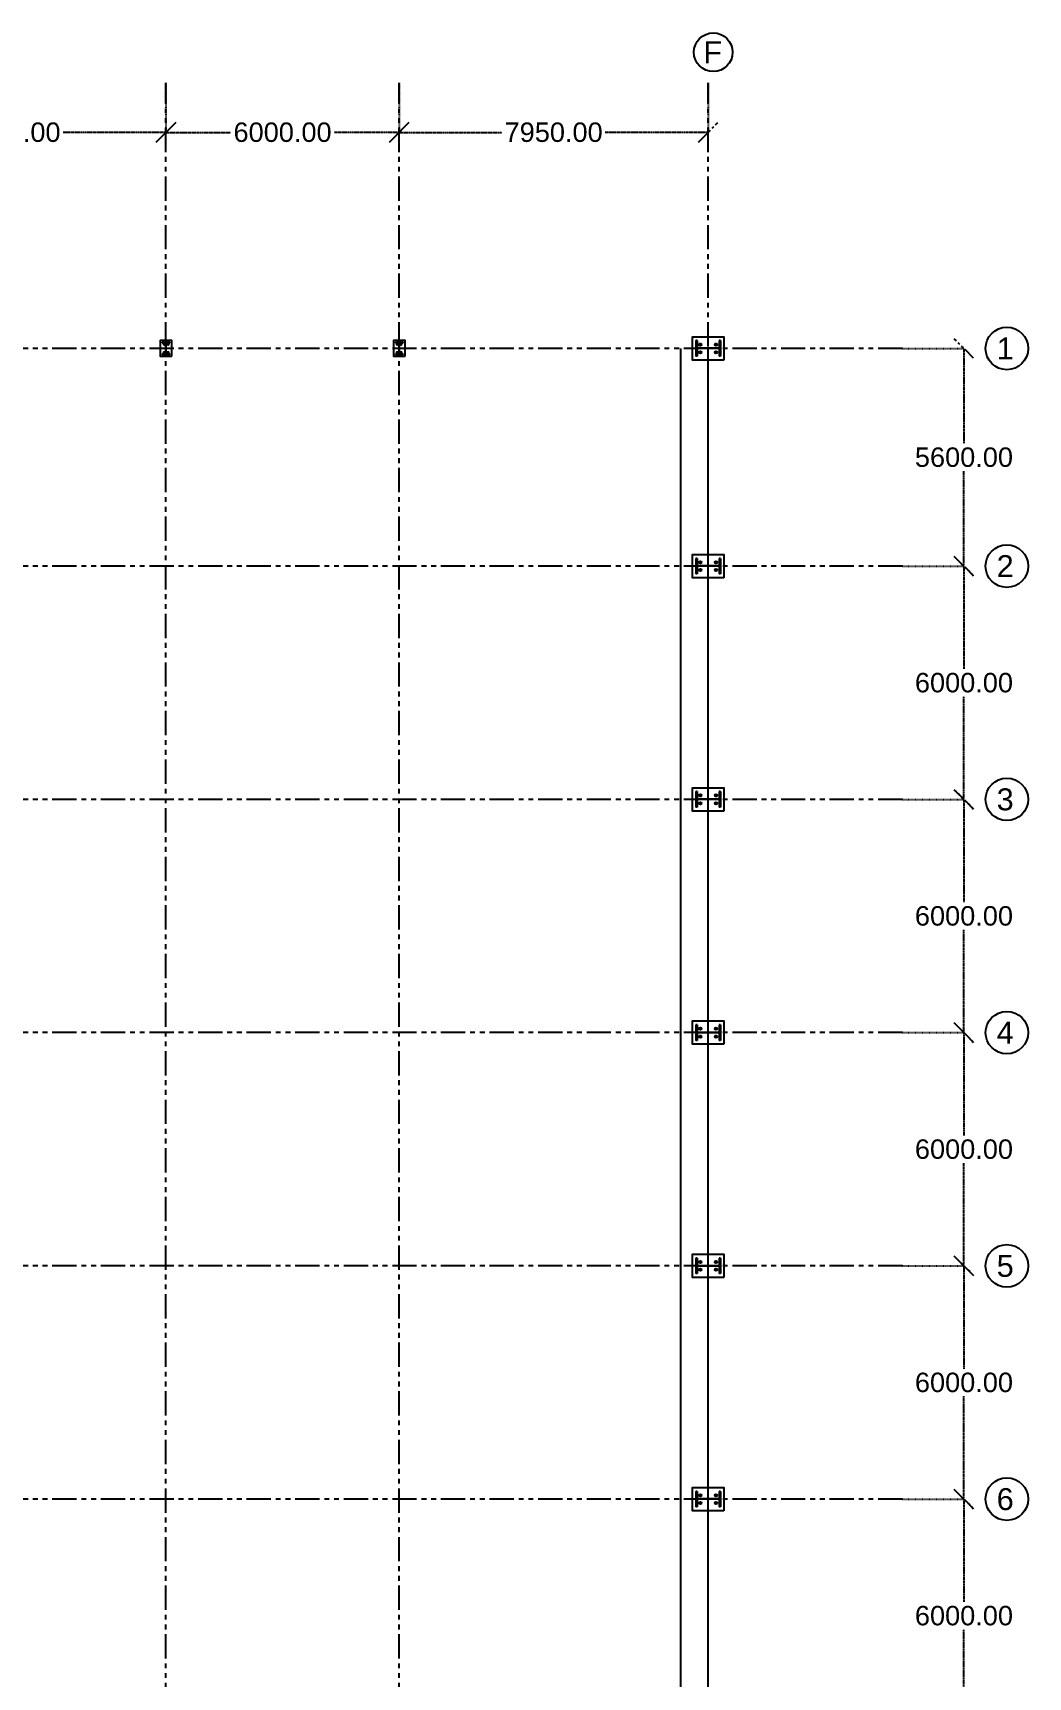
# Model space of a CAD drawing. Header units: inches. Extents: x 8519 to 881470, y -4476 to 84370.
# Drawn here: x 731212 to 756820, y 42027 to 84322 of the extents above; entities that cross this region are included whole.
import ezdxf

# ---------------------------------------------------------------- set-up
doc = ezdxf.new("R2010")
doc.units = ezdxf.units.IN
doc.header["$MEASUREMENT"] = 0
doc.header["$PDMODE"] = 34
doc.linetypes.add('ACAD_ISO03W100', pattern=[30, 12, -18])
doc.linetypes.add('PHANTOM2', pattern=[1.25, 0.625, -0.125, 0.125, -0.125, 0.125, -0.125])
for name, color, linetype in [('axis', 8, 'PHANTOM2'), ('columns', 2, 'Continuous'), ('dimensions', 1, 'PHANTOM2'), ('initial layout', 7, 'Continuous'), ('text', 3, 'Continuous')]:
    doc.layers.add(name, color=color, linetype=linetype)
doc.styles.get("Standard").update_dxf_attribs({"font": 'arial.ttf'})
doc.dimstyles.new('Dim_1', dxfattribs={"dimtxt": 500, "dimasz": 500, "dimexe": 0.0625, "dimexo": 0.0625, "dimgap": 100, "dimtad": 0, "dimtih": 1, "dimtoh": 1, "dimzin": 0, "dimdsep": 46, "dimtxsty": 'Standard', "dimblk": 'OBLIQUE', "dimcen": 0.09, "dimclrd": 256, "dimclre": 256, "dimclrt": 256, "dimadec": 0, "dimazin": 0, "dimtfac": 1, "dimtofl": 0, "dimtmove": 0, "dimatfit": 3, "dimfxl": 1, "dimtfillclr": 256, "dimtolj": 1, "dimtzin": 0, "dimlwe": -1, "dimarcsym": 0})

# ---------------------------------------------------------------- blocks, each defined once
blk = doc.blocks.new('_Oblique')
at = {"color": 0, "linetype": 'ByBlock', "lineweight": -2}
blk.add_line((-0.5, -0.5), (0.5, 0.5), dxfattribs=at)
blk = doc.blocks.new('*D53')
at = {"layer": 'Defpoints', "color": 0, "transparency": 16777216}
for p in [(753587, 46605), (753587, 40605), (755169, 40605)]:
    blk.add_point(p, dxfattribs=at)
at = {"layer": 'dimensions', "linetype": 'ACAD_ISO03W100', "transparency": 16777216}
for p, q in [((753587, 46605), (755169, 46605)), ((753587, 40605), (755169, 40605))]:
    blk.add_line(p, q, dxfattribs=at)
at = {"layer": 'dimensions', "lineweight": -2, "transparency": 16777216}
for p, q in [((755169, 46605), (755169, 43961)), ((755169, 40605), (755169, 43250))]:
    blk.add_line(p, q, dxfattribs=at)
at = {"layer": 'dimensions', "lineweight": -2, "transparency": 16777216, "xscale": 500, "yscale": 500, "zscale": 500}
for p, rotation in [((755169, 46605), 90), ((755169, 40605), 270)]:
    blk.add_blockref('_Oblique', p, dxfattribs=dict(at, rotation=rotation))
at = {"layer": 'dimensions', "transparency": 16777216, "insert": (755169, 43605), "char_height": 500, "attachment_point": 5}
blk.add_mtext('\\A1;6000.00', dxfattribs=at)
blk = doc.blocks.new('*D54')
at = {"layer": 'Defpoints', "color": 0, "transparency": 16777216}
for p in [(753587, 52605), (753587, 46605), (755169, 46605)]:
    blk.add_point(p, dxfattribs=at)
at = {"layer": 'dimensions', "linetype": 'ACAD_ISO03W100', "transparency": 16777216}
for p, q in [((753587, 52605), (755169, 52605)), ((753587, 46605), (755169, 46605))]:
    blk.add_line(p, q, dxfattribs=at)
at = {"layer": 'dimensions', "lineweight": -2, "transparency": 16777216}
for p, q in [((755169, 52605), (755169, 49961)), ((755169, 46605), (755169, 49250))]:
    blk.add_line(p, q, dxfattribs=at)
at = {"layer": 'dimensions', "lineweight": -2, "transparency": 16777216, "xscale": 500, "yscale": 500, "zscale": 500}
for p, rotation in [((755169, 52605), 90), ((755169, 46605), 270)]:
    blk.add_blockref('_Oblique', p, dxfattribs=dict(at, rotation=rotation))
at = {"layer": 'dimensions', "transparency": 16777216, "insert": (755169, 49605), "char_height": 500, "attachment_point": 5}
blk.add_mtext('\\A1;6000.00', dxfattribs=at)
blk = doc.blocks.new('*D55')
at = {"layer": 'Defpoints', "color": 0, "transparency": 16777216}
for p in [(753587, 58605), (753587, 52605), (755169, 52605)]:
    blk.add_point(p, dxfattribs=at)
at = {"layer": 'dimensions', "linetype": 'ACAD_ISO03W100', "transparency": 16777216}
for p, q in [((753587, 58605), (755169, 58605)), ((753587, 52605), (755169, 52605))]:
    blk.add_line(p, q, dxfattribs=at)
at = {"layer": 'dimensions', "lineweight": -2, "transparency": 16777216}
for p, q in [((755169, 58605), (755169, 55961)), ((755169, 52605), (755169, 55250))]:
    blk.add_line(p, q, dxfattribs=at)
at = {"layer": 'dimensions', "lineweight": -2, "transparency": 16777216, "xscale": 500, "yscale": 500, "zscale": 500}
for p, rotation in [((755169, 58605), 90), ((755169, 52605), 270)]:
    blk.add_blockref('_Oblique', p, dxfattribs=dict(at, rotation=rotation))
at = {"layer": 'dimensions', "transparency": 16777216, "insert": (755169, 55605), "char_height": 500, "attachment_point": 5}
blk.add_mtext('\\A1;6000.00', dxfattribs=at)
blk = doc.blocks.new('*D56')
at = {"layer": 'Defpoints', "color": 0, "transparency": 16777216}
for p in [(753587, 64605), (753587, 58605), (755169, 58605)]:
    blk.add_point(p, dxfattribs=at)
at = {"layer": 'dimensions', "linetype": 'ACAD_ISO03W100', "transparency": 16777216}
for p, q in [((753587, 64605), (755169, 64605)), ((753587, 58605), (755169, 58605))]:
    blk.add_line(p, q, dxfattribs=at)
at = {"layer": 'dimensions', "lineweight": -2, "transparency": 16777216}
for p, q in [((755169, 64605), (755169, 61961)), ((755169, 58605), (755169, 61250))]:
    blk.add_line(p, q, dxfattribs=at)
at = {"layer": 'dimensions', "lineweight": -2, "transparency": 16777216, "xscale": 500, "yscale": 500, "zscale": 500}
for p, rotation in [((755169, 64605), 90), ((755169, 58605), 270)]:
    blk.add_blockref('_Oblique', p, dxfattribs=dict(at, rotation=rotation))
at = {"layer": 'dimensions', "transparency": 16777216, "insert": (755169, 61605), "char_height": 500, "attachment_point": 5}
blk.add_mtext('\\A1;6000.00', dxfattribs=at)
blk = doc.blocks.new('*D57')
at = {"layer": 'Defpoints', "color": 0, "transparency": 16777216}
for p in [(753587, 70605), (753587, 64605), (755169, 64605)]:
    blk.add_point(p, dxfattribs=at)
at = {"layer": 'dimensions', "linetype": 'ACAD_ISO03W100', "transparency": 16777216}
for p, q in [((753587, 70605), (755169, 70605)), ((753587, 64605), (755169, 64605))]:
    blk.add_line(p, q, dxfattribs=at)
at = {"layer": 'dimensions', "lineweight": -2, "transparency": 16777216}
for p, q in [((755169, 70605), (755169, 67961)), ((755169, 64605), (755169, 67250))]:
    blk.add_line(p, q, dxfattribs=at)
at = {"layer": 'dimensions', "lineweight": -2, "transparency": 16777216, "xscale": 500, "yscale": 500, "zscale": 500}
for p, rotation in [((755169, 70605), 90), ((755169, 64605), 270)]:
    blk.add_blockref('_Oblique', p, dxfattribs=dict(at, rotation=rotation))
at = {"layer": 'dimensions', "transparency": 16777216, "insert": (755169, 67605), "char_height": 500, "attachment_point": 5}
blk.add_mtext('\\A1;6000.00', dxfattribs=at)
blk = doc.blocks.new('*D58')
at = {"layer": 'Defpoints', "color": 0, "transparency": 16777216}
for p in [(753587, 76205), (753587, 70605), (755169, 70605)]:
    blk.add_point(p, dxfattribs=at)
at = {"layer": 'dimensions', "linetype": 'ACAD_ISO03W100', "transparency": 16777216}
for p, q in [((753587, 76205), (755169, 76205)), ((753587, 70605), (755169, 70605))]:
    blk.add_line(p, q, dxfattribs=at)
at = {"layer": 'dimensions', "lineweight": -2, "transparency": 16777216}
for p, q in [((755169, 76205), (755169, 73761)), ((755169, 70605), (755169, 73050))]:
    blk.add_line(p, q, dxfattribs=at)
at = {"layer": 'dimensions', "lineweight": -2, "transparency": 16777216, "xscale": 500, "yscale": 500, "zscale": 500}
for p, rotation in [((755169, 76205), 90), ((755169, 70605), 270)]:
    blk.add_blockref('_Oblique', p, dxfattribs=dict(at, rotation=rotation))
at = {"layer": 'dimensions', "transparency": 16777216, "insert": (755169, 73405), "char_height": 500, "attachment_point": 5}
blk.add_mtext('\\A1;5600.00', dxfattribs=at)
blk = doc.blocks.new('*D239')
at = {"layer": 'Defpoints', "color": 0, "transparency": 16777216}
for p in [(726687, 83038), (734637, 83038), (734637, 81764)]:
    blk.add_point(p, dxfattribs=at)
at = {"layer": 'dimensions', "linetype": 'ACAD_ISO03W100', "transparency": 16777216}
for p, q in [((726687, 83038), (726687, 81764)), ((734637, 83038), (734637, 81764))]:
    blk.add_line(p, q, dxfattribs=at)
at = {"layer": 'dimensions', "lineweight": -2, "transparency": 16777216}
for p, q in [((726687, 81764), (729333, 81764)), ((734637, 81764), (731991, 81764))]:
    blk.add_line(p, q, dxfattribs=at)
at = {"layer": 'dimensions', "lineweight": -2, "transparency": 16777216, "xscale": 500, "yscale": 500, "zscale": 500, "rotation": 180}
blk.add_blockref('_Oblique', (726687, 81764), dxfattribs=at)
at = {"layer": 'dimensions', "lineweight": -2, "transparency": 16777216, "xscale": 500, "yscale": 500, "zscale": 500}
blk.add_blockref('_Oblique', (734637, 81764), dxfattribs=at)
at = {"layer": 'dimensions', "transparency": 16777216, "insert": (730662, 81764), "char_height": 500, "attachment_point": 5}
blk.add_mtext('\\A1;7950.00', dxfattribs=at)
blk = doc.blocks.new('*D242')
at = {"layer": 'Defpoints', "color": 0, "transparency": 16777216}
for p in [(740637, 83038), (748587, 83038), (748587, 81764)]:
    blk.add_point(p, dxfattribs=at)
at = {"layer": 'dimensions', "linetype": 'ACAD_ISO03W100', "transparency": 16777216}
for p, q in [((740637, 83038), (740637, 81764)), ((748587, 83038), (748587, 81764))]:
    blk.add_line(p, q, dxfattribs=at)
at = {"layer": 'dimensions', "lineweight": -2, "transparency": 16777216}
for p, q in [((740637, 81764), (743283, 81764)), ((748587, 81764), (745941, 81764))]:
    blk.add_line(p, q, dxfattribs=at)
at = {"layer": 'dimensions', "lineweight": -2, "transparency": 16777216, "xscale": 500, "yscale": 500, "zscale": 500, "rotation": 180}
blk.add_blockref('_Oblique', (740637, 81764), dxfattribs=at)
at = {"layer": 'dimensions', "lineweight": -2, "transparency": 16777216, "xscale": 500, "yscale": 500, "zscale": 500}
blk.add_blockref('_Oblique', (748587, 81764), dxfattribs=at)
at = {"layer": 'dimensions', "transparency": 16777216, "insert": (744612, 81764), "char_height": 500, "attachment_point": 5}
blk.add_mtext('\\A1;7950.00', dxfattribs=at)
blk = doc.blocks.new('*D243')
at = {"layer": 'Defpoints', "color": 0, "transparency": 16777216}
for p in [(734637, 81764), (740637, 81764), (740637, 81764)]:
    blk.add_point(p, dxfattribs=at)
at = {"layer": 'dimensions', "lineweight": -2, "transparency": 16777216}
for p, q in [((734637, 81764), (736305, 81764)), ((740637, 81764), (738970, 81764))]:
    blk.add_line(p, q, dxfattribs=at)
at = {"layer": 'dimensions', "lineweight": -2, "transparency": 16777216, "xscale": 500, "yscale": 500, "zscale": 500}
for p, rotation in [((734637, 81764), 180.0005968310366), ((740637, 81764), 0.0005968310365762536)]:
    blk.add_blockref('_Oblique', p, dxfattribs=dict(at, rotation=rotation))
at = {"layer": 'dimensions', "transparency": 16777216, "insert": (737637, 81764), "char_height": 500, "attachment_point": 5}
blk.add_mtext('\\A1;6000.00', dxfattribs=at)

msp = doc.modelspace()

# ---------------------------------------------------------------- linework, layer by layer
at = {"layer": 'axis', "ltscale": 1000}
for p, q in [((734637.275, 5.309), (734637.275, 83038.138)), ((740637.275, 5.309), (740637.275, 83038.138)), ((748587.275, 5.309), (748587.275, 83038.138)), ((753587.275, 76205.313), (661787.275, 76205.313)), ((753587.275, 70605.313), (661787.275, 70605.313)), ((753587.275, 64605.309), (661787.275, 64605.309)), ((753587.275, 64605.309), (661787.275, 64605.309)), ((753587.275, 64605.309), (661787.275, 64605.309)), ((753587.275, 64605.309), (661787.275, 64605.309)), ((753587.275, 58605.309), (661787.275, 58605.309)), ((753587.275, 58605.309), (661787.275, 58605.309)), ((753587.275, 58605.309), (661787.275, 58605.309)), ((753587.275, 58605.309), (661787.275, 58605.309)), ((753587.275, 52605.309), (661787.275, 52605.309)), ((753587.275, 52605.309), (661787.275, 52605.309)), ((753587.275, 52605.309), (661787.275, 52605.309)), ((753587.275, 52605.309), (661787.275, 52605.309)), ((753587.275, 46605.309), (661787.275, 46605.309)), ((753587.275, 46605.309), (661787.275, 46605.309)), ((753587.275, 46605.309), (661787.275, 46605.309)), ((753587.275, 46605.309), (661787.275, 46605.309))]:
    msp.add_line(p, q, dxfattribs=at)
at = {"layer": 'columns'}
for p, q in [((734539.762, 76362.809), (734739.762, 76362.809)), ((734539.762, 76347.809), (734539.762, 76362.809)), ((734539.762, 76347.809), (734739.762, 76347.809)), ((734589.762, 76305.309), (734569.762, 76305.309)), ((734589.762, 76285.309), (734589.762, 76325.309)), ((734589.762, 76305.309), (734609.762, 76305.309)), ((734637.262, 76055.309), (734637.262, 76355.309)), ((734642.262, 76055.309), (734642.262, 76355.309)), ((734689.762, 76305.309), (734669.762, 76305.309)), ((734689.762, 76285.309), (734689.762, 76325.309)), ((734689.762, 76305.309), (734709.762, 76305.309)), ((734739.762, 76347.809), (734739.762, 76362.809)), ((740539.762, 76362.809), (740739.762, 76362.809)), ((740539.762, 76347.809), (740539.762, 76362.809)), ((740539.762, 76347.809), (740739.762, 76347.809)), ((740589.762, 76305.309), (740569.762, 76305.309)), ((740589.762, 76285.309), (740589.762, 76325.309)), ((740589.762, 76305.309), (740609.762, 76305.309)), ((740637.262, 76055.309), (740637.262, 76355.309)), ((740642.262, 76055.309), (740642.262, 76355.309)), ((740689.762, 76305.309), (740669.762, 76305.309)), ((740689.762, 76285.309), (740689.762, 76325.309)), ((740689.762, 76305.309), (740709.762, 76305.309)), ((740739.762, 76347.809), (740739.762, 76362.809)), ((748272.249, 76405.313), (748272.249, 76005.313)), ((748302.249, 76405.313), (748272.249, 76405.313)), ((748887.249, 76210.313), (748287.249, 76210.313)), ((748887.249, 76200.313), (748287.249, 76200.313)), ((748302.249, 76405.313), (748302.249, 76005.313)), ((748427.249, 76305.313), (748347.249, 76305.313)), ((748387.249, 76305.313), (748387.249, 76345.313)), ((748387.249, 76305.313), (748387.249, 76265.313)), ((748387.249, 76105.313), (748387.249, 76145.313)), ((748827.249, 76305.313), (748747.249, 76305.313)), ((748787.249, 76305.313), (748787.249, 76345.313)), ((748787.249, 76305.313), (748787.249, 76265.313)), ((748787.249, 76105.313), (748787.249, 76145.313)), ((748872.249, 76405.313), (748872.249, 76005.313)), ((748902.249, 76405.313), (748872.249, 76405.313)), ((748902.249, 76405.313), (748902.249, 76005.313)), ((734539.762, 76062.809), (734739.762, 76062.809)), ((734539.762, 76047.809), (734539.762, 76062.809)), ((734539.762, 76047.809), (734739.762, 76047.809)), ((734589.762, 76105.309), (734569.762, 76105.309)), ((734589.762, 76085.309), (734589.762, 76125.309)), ((734589.762, 76105.309), (734609.762, 76105.309)), ((734689.762, 76105.309), (734669.762, 76105.309)), ((734689.762, 76085.309), (734689.762, 76125.309)), ((734689.762, 76105.309), (734709.762, 76105.309)), ((734739.762, 76047.809), (734739.762, 76062.809)), ((740539.762, 76062.809), (740739.762, 76062.809)), ((740539.762, 76047.809), (740539.762, 76062.809)), ((740539.762, 76047.809), (740739.762, 76047.809)), ((740589.762, 76105.309), (740569.762, 76105.309)), ((740589.762, 76085.309), (740589.762, 76125.309)), ((740589.762, 76105.309), (740609.762, 76105.309)), ((740689.762, 76105.309), (740669.762, 76105.309)), ((740689.762, 76085.309), (740689.762, 76125.309)), ((740689.762, 76105.309), (740709.762, 76105.309)), ((740739.762, 76047.809), (740739.762, 76062.809)), ((748302.249, 76005.313), (748272.249, 76005.313)), ((748427.249, 76105.313), (748347.249, 76105.313)), ((748387.249, 76105.313), (748387.249, 76065.313)), ((748827.249, 76105.313), (748747.249, 76105.313)), ((748787.249, 76105.313), (748787.249, 76065.313)), ((748902.249, 76005.313), (748872.249, 76005.313)), ((748272.262, 70805.313), (748272.262, 70405.313)), ((748302.262, 70805.313), (748272.262, 70805.313)), ((748302.262, 70805.313), (748302.262, 70405.313)), ((748427.262, 70705.313), (748347.262, 70705.313)), ((748387.262, 70705.313), (748387.262, 70745.313)), ((748387.262, 70705.313), (748387.262, 70665.313)), ((748827.262, 70705.313), (748747.262, 70705.313)), ((748787.262, 70705.313), (748787.262, 70745.313)), ((748787.262, 70705.313), (748787.262, 70665.313)), ((748872.262, 70805.313), (748872.262, 70405.313)), ((748902.262, 70805.313), (748872.262, 70805.313)), ((748902.262, 70805.313), (748902.262, 70405.313)), ((748302.262, 70405.313), (748272.262, 70405.313)), ((748887.262, 70610.313), (748287.262, 70610.313)), ((748887.262, 70600.313), (748287.262, 70600.313)), ((748427.262, 70505.313), (748347.262, 70505.313)), ((748387.262, 70505.313), (748387.262, 70545.313)), ((748387.262, 70505.313), (748387.262, 70465.313)), ((748827.262, 70505.313), (748747.262, 70505.313)), ((748787.262, 70505.313), (748787.262, 70545.313)), ((748787.262, 70505.313), (748787.262, 70465.313)), ((748902.262, 70405.313), (748872.262, 70405.313)), ((748272.262, 64805.313), (748272.262, 64405.313)), ((748302.262, 64805.313), (748272.262, 64805.313)), ((748302.262, 64805.313), (748302.262, 64405.313)), ((748387.262, 64705.313), (748387.262, 64745.313)), ((748787.262, 64705.313), (748787.262, 64745.313)), ((748872.262, 64805.313), (748872.262, 64405.313)), ((748902.262, 64805.313), (748872.262, 64805.313)), ((748902.262, 64805.313), (748902.262, 64405.313)), ((748302.262, 64405.313), (748272.262, 64405.313)), ((748887.262, 64610.313), (748287.262, 64610.313)), ((748887.262, 64600.313), (748287.262, 64600.313)), ((748427.262, 64705.313), (748347.262, 64705.313)), ((748427.262, 64505.313), (748347.262, 64505.313)), ((748387.262, 64705.313), (748387.262, 64665.313)), ((748387.262, 64505.313), (748387.262, 64545.313)), ((748387.262, 64505.313), (748387.262, 64465.313)), ((748827.262, 64705.313), (748747.262, 64705.313)), ((748827.262, 64505.313), (748747.262, 64505.313)), ((748787.262, 64705.313), (748787.262, 64665.313)), ((748787.262, 64505.313), (748787.262, 64545.313)), ((748787.262, 64505.313), (748787.262, 64465.313)), ((748902.262, 64405.313), (748872.262, 64405.313)), ((748272.262, 58805.313), (748272.262, 58405.313)), ((748302.262, 58805.313), (748272.262, 58805.313)), ((748302.262, 58805.313), (748302.262, 58405.313)), ((748872.262, 58805.313), (748872.262, 58405.313)), ((748902.262, 58805.313), (748872.262, 58805.313)), ((748902.262, 58805.313), (748902.262, 58405.313)), ((748302.262, 58405.313), (748272.262, 58405.313)), ((748887.262, 58610.313), (748287.262, 58610.313)), ((748887.262, 58600.313), (748287.262, 58600.313)), ((748427.262, 58705.313), (748347.262, 58705.313)), ((748427.262, 58505.313), (748347.262, 58505.313)), ((748387.262, 58705.313), (748387.262, 58745.313)), ((748387.262, 58705.313), (748387.262, 58665.313)), ((748387.262, 58505.313), (748387.262, 58545.313)), ((748387.262, 58505.313), (748387.262, 58465.313)), ((748827.262, 58705.313), (748747.262, 58705.313)), ((748827.262, 58505.313), (748747.262, 58505.313)), ((748787.262, 58705.313), (748787.262, 58745.313)), ((748787.262, 58705.313), (748787.262, 58665.313)), ((748787.262, 58505.313), (748787.262, 58545.313)), ((748787.262, 58505.313), (748787.262, 58465.313)), ((748902.262, 58405.313), (748872.262, 58405.313)), ((748272.262, 52805.313), (748272.262, 52405.313)), ((748302.262, 52805.313), (748272.262, 52805.313)), ((748887.262, 52610.313), (748287.262, 52610.313)), ((748887.262, 52600.313), (748287.262, 52600.313)), ((748302.262, 52805.313), (748302.262, 52405.313)), ((748427.262, 52705.313), (748347.262, 52705.313)), ((748427.262, 52505.313), (748347.262, 52505.313)), ((748387.262, 52705.313), (748387.262, 52745.313)), ((748387.262, 52705.313), (748387.262, 52665.313)), ((748387.262, 52505.313), (748387.262, 52545.313)), ((748387.262, 52505.313), (748387.262, 52465.313)), ((748827.262, 52705.313), (748747.262, 52705.313)), ((748827.262, 52505.313), (748747.262, 52505.313)), ((748787.262, 52705.313), (748787.262, 52745.313)), ((748787.262, 52705.313), (748787.262, 52665.313)), ((748787.262, 52505.313), (748787.262, 52545.313)), ((748787.262, 52505.313), (748787.262, 52465.313)), ((748872.262, 52805.313), (748872.262, 52405.313)), ((748902.262, 52805.313), (748872.262, 52805.313)), ((748902.262, 52805.313), (748902.262, 52405.313)), ((748302.262, 52405.313), (748272.262, 52405.313)), ((748902.262, 52405.313), (748872.262, 52405.313)), ((748272.262, 46805.313), (748272.262, 46405.313)), ((748302.262, 46805.313), (748272.262, 46805.313)), ((748887.262, 46610.313), (748287.262, 46610.313)), ((748887.262, 46600.313), (748287.262, 46600.313)), ((748302.262, 46805.313), (748302.262, 46405.313)), ((748427.262, 46705.313), (748347.262, 46705.313)), ((748387.262, 46705.313), (748387.262, 46745.313)), ((748387.262, 46705.313), (748387.262, 46665.313)), ((748387.262, 46505.313), (748387.262, 46545.313)), ((748827.262, 46705.313), (748747.262, 46705.313)), ((748787.262, 46705.313), (748787.262, 46745.313)), ((748787.262, 46705.313), (748787.262, 46665.313)), ((748787.262, 46505.313), (748787.262, 46545.313)), ((748872.262, 46805.313), (748872.262, 46405.313)), ((748902.262, 46805.313), (748872.262, 46805.313)), ((748902.262, 46805.313), (748902.262, 46405.313)), ((748302.262, 46405.313), (748272.262, 46405.313)), ((748427.262, 46505.313), (748347.262, 46505.313)), ((748387.262, 46505.313), (748387.262, 46465.313)), ((748827.262, 46505.313), (748747.262, 46505.313)), ((748787.262, 46505.313), (748787.262, 46465.313)), ((748902.262, 46405.313), (748872.262, 46405.313))]:
    msp.add_line(p, q, dxfattribs=at)
for points in [[(734789.762, 76005.309), (734789.762, 76405.309), (734489.762, 76405.309), (734489.762, 76005.309)], [(740789.762, 76005.309), (740789.762, 76405.309), (740489.762, 76405.309), (740489.762, 76005.309)], [(748987.249, 75905.313), (748187.249, 75905.313), (748187.249, 76505.313), (748987.249, 76505.313)], [(748987.262, 70305.313), (748187.262, 70305.313), (748187.262, 70905.313), (748987.262, 70905.313)], [(748987.262, 64305.313), (748187.262, 64305.313), (748187.262, 64905.313), (748987.262, 64905.313)], [(748987.262, 58305.313), (748187.262, 58305.313), (748187.262, 58905.313), (748987.262, 58905.313)], [(748987.262, 52305.313), (748187.262, 52305.313), (748187.262, 52905.313), (748987.262, 52905.313)], [(748987.262, 46305.313), (748187.262, 46305.313), (748187.262, 46905.313), (748987.262, 46905.313)]]:
    msp.add_lwpolyline(points, close=True, dxfattribs=at)
for centre, radius in [((734589.762, 76305.309), 15), ((734689.762, 76305.309), 15), ((740589.762, 76305.309), 15), ((740689.762, 76305.309), 15), ((748387.249, 76305.313), 30), ((748387.249, 76105.313), 30), ((748787.249, 76305.313), 30), ((748787.249, 76105.313), 30), ((734589.762, 76105.309), 15), ((734689.762, 76105.309), 15), ((740589.762, 76105.309), 15), ((740689.762, 76105.309), 15), ((748387.262, 70705.313), 30), ((748787.262, 70705.313), 30), ((748387.262, 70505.313), 30), ((748787.262, 70505.313), 30), ((748387.262, 64705.313), 30), ((748787.262, 64705.313), 30), ((748387.262, 64505.313), 30), ((748787.262, 64505.313), 30), ((748387.262, 58705.313), 30), ((748387.262, 58505.313), 30), ((748787.262, 58705.313), 30), ((748787.262, 58505.313), 30), ((748387.262, 52705.313), 30), ((748387.262, 52505.313), 30), ((748787.262, 52705.313), 30), ((748787.262, 52505.313), 30), ((748387.262, 46705.313), 30), ((748387.262, 46505.313), 30), ((748787.262, 46705.313), 30), ((748787.262, 46505.313), 30)]:
    msp.add_circle(centre, radius, dxfattribs=at)
at = {"layer": 'initial layout'}
for p, q in [((747887.262, 10905.307), (747887.262, 76205.313)), ((748587.275, 10605.309), (748587.275, 76205.313))]:
    msp.add_line(p, q, dxfattribs=at)
at = {"layer": 'text'}
for centre, radius in [((748718.586, 83823.935), 498.424), ((756273.795, 76205.309), 546.492), ((756273.795, 70605.309), 546.492), ((756273.795, 64605.309), 546.492), ((756273.795, 58605.309), 546.492), ((756273.795, 52605.309), 546.492), ((756273.795, 46605.309), 546.492)]:
    msp.add_circle(centre, radius, dxfattribs=at)

# ---------------------------------------------------------------- texts
for s, p in [('F', (748463.336, 83541.524)), ('1', (756010.647, 75922.897)), ('2', (756010.647, 70322.897)), ('3', (756010.647, 64322.897)), ('4', (756010.647, 58322.897)), ('5', (756010.647, 52322.897)), ('6', (756010.647, 46322.897))]:
    msp.add_text(s, height=564.824, dxfattribs=at).set_placement(p)

# ---------------------------------------------------------------- dimensions: what is measured, and where the dimension line sits
at = {"layer": 'dimensions'}
for base, p1, p2, picture, middle in [((734637.275, 81763.737), (726687.275, 83038.138), (734637.275, 83038.138), '*D239', (730662.275, 81763.737)), ((748587.275, 81763.737), (740637.275, 83038.138), (748587.275, 83038.138), '*D242', (744612.275, 81763.737))]:
    dim = msp.add_linear_dim(base=base, p1=p1, p2=p2, dimstyle='Dim_1', dxfattribs=at)
    dim.commit()
    dim.dimension.update_dxf_attribs({"geometry": picture, "text_midpoint": middle})
dim = msp.add_aligned_dim(p1=(734637.275, 81763.674), p2=(740637.275, 81763.737), distance=0, dimstyle='Dim_1', dxfattribs=at)
dim.commit()
dim.dimension.update_dxf_attribs({"geometry": '*D243', "text_midpoint": (737637.275, 81763.706)})
for base, p1, p2, picture, middle in [((755168.552, 70605.313), (753587.275, 76205.313), (753587.275, 70605.313), '*D58', (755168.552, 73405.313)), ((755168.552, 64605.309), (753587.275, 70605.313), (753587.275, 64605.309), '*D57', (755168.552, 67605.311)), ((755168.552, 58605.309), (753587.275, 64605.309), (753587.275, 58605.309), '*D56', (755168.552, 61605.309)), ((755168.552, 52605.309), (753587.275, 58605.309), (753587.275, 52605.309), '*D55', (755168.552, 55605.309)), ((755168.552, 46605.309), (753587.275, 52605.309), (753587.275, 46605.309), '*D54', (755168.552, 49605.309)), ((755168.552, 40605.309), (753587.275, 46605.309), (753587.275, 40605.309), '*D53', (755168.552, 43605.309))]:
    dim = msp.add_linear_dim(base=base, p1=p1, p2=p2, angle=270, dimstyle='Dim_1', dxfattribs=at)
    dim.commit()
    dim.dimension.update_dxf_attribs({"geometry": picture, "text_midpoint": middle})

doc.saveas('drawing.dxf')
